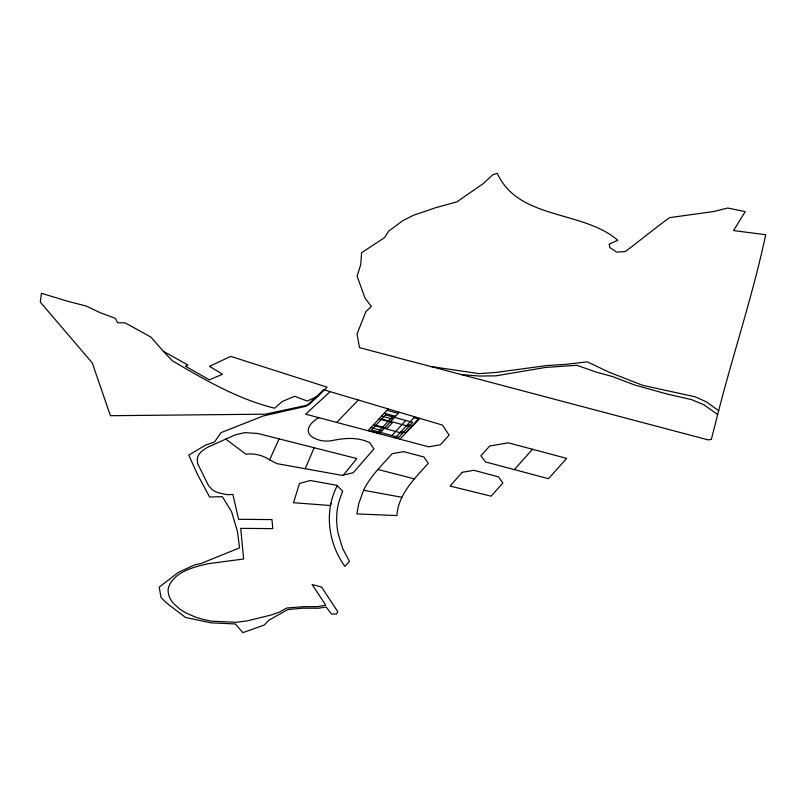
<?xml version="1.0" encoding="UTF-8"?>
<svg xmlns="http://www.w3.org/2000/svg" width="806" height="806" viewBox="0 0 806 806"><rect width="100%" height="100%" fill="white"/><g stroke="black" fill="none" stroke-linecap="round" stroke-linejoin="round"><path stroke-width="1.21" d="M330.954 503.428L330.551 505.523L293.475 502.722L299.51 483.449L310.32 480.517L336.737 485.272L342.671 491.156L339.729 499.246A222.315 116.487 2.1 0 0 336.817 513.926L336.686 518.863A251.583 131.821 2.1 0 0 338.177 533.723L342.681 548.493L349.431 561.379L344.867 566.376C328.254 543.335 323.821 511.387 337.24 485.776M718.65 410.717L711.325 439.431L708.061 439.864L359.506 347.638L357.028 333.946L365.924 311.6L371.365 306.431L364.987 298.059L357.108 276.115L360.796 264.378L361.592 252.731L384.583 237.609L388.653 231.11L403.06 220.542L413.397 215.283L435.754 207.686L456.77 201.923L482.965 183.818L492.768 174.771L497.332 173.35C518.429 220.088 582.96 210.094 617.739 240.259L609.215 244.117L609.759 247.462L616.671 252.147L625.305 251.532C640.155 240.389 654.613 228.551 669.464 217.67L713.925 211.474L727.747 208.049L745.218 211.615L733.571 230.566L765.7 234.737C753.076 294.21 733.772 351.91 718.65 410.717L706.419 401.902L695.346 396.844L642.755 385.359L609.175 372.231L587.393 361.844L565.207 364.413L546.73 365.551L496.204 372.422L479.107 373.631L431.109 366.549M363.607 490.28L358.751 503.599L356.856 513.916L396.915 515.568C398.245 494.169 414.828 478.28 428.258 463.369L423.976 457.022L403.766 451.662L392.139 453.657C382.004 465.264 370.327 476.155 363.607 490.28L401.912 497.292M305.222 468.729L314.128 447.763M318.844 417.679C309.343 422.908 302.441 433.003 315.206 438.585C319.841 440.963 325.201 441.345 330.309 440.942C343.497 438.142 357.048 436.56 369.742 442.706L373.934 448.962L353.26 472.699L342.197 475.389L277.022 463.651L269.647 459.873L279.088 438.887M343.306 475.127L356.867 458.564L257.87 433.507L244.873 432.631L235.443 434.766L207.374 447.37L201.258 451.572L198.639 454.856L197.238 458.382L197.682 463.803L208.563 485.665L212.351 489.796A22.487 11.788 2.1 0 0 218.799 492.919L226.949 494.612L232.914 494.501L238.566 519.296L272.005 519.588L272.73 528.615L240.732 528.363L243.634 559.011L208.23 563.686C193.359 567.071 173.24 572.048 168.303 588.189A57.558 30.165 2.1 0 0 168.726 594.878L169.492 597.095A55.987 29.338 2.1 0 0 173.582 603.533L180.171 609.427L185.833 612.913L195.918 617.265L203.475 619.512L211.494 621.174L235.987 622.292L246.545 621.023L271.239 614.988L279.501 612.046L286.805 608.006L303.983 606.656L317.735 606.626L325.725 605.175L312.134 584.511L321.604 587.111L337.795 611.754L336.475 614.021L331.498 614.041L326.198 607.019L318.38 608.248L302.784 608.177L287.843 609.548L269.053 620.116L264.197 625.053L242.888 632.65L235.292 623.955L210.688 622.806L185.501 617.456L166.872 603.22L161.119 597.78L159.185 587.151L178.116 572.512L194.689 564.865L201.137 563.465L239.584 547.828L237.377 531.265L231.544 511.659L222.345 496.687L209.6 497.03L197.52 474.472L188.755 455.118L205.47 445.144L214.527 441.97L221.056 432.631L263.028 416.027L306.109 406.244L323.72 389.741L442.474 425.094L449.113 435.119L440.288 444.831L428.641 446.806L305.625 414.173L330.148 391.666M514.359 469.606L548.483 478.714L566.648 458.402L508.334 442.806L489.746 446.02L480.88 455.783L485.544 461.949L514.359 469.606L532.494 449.274M368.01 430.726L388.21 408.944M378.397 431.825L392.361 416.773M379.324 433.719L399.252 412.239M391.867 435.542L405.831 420.48M395.172 437.92L414.727 416.833M336.707 422.404L358.297 400.028M399.877 439.169L419.946 418.395M318.299 395.948L327.095 387.162L230.728 356.383L209.5 366.327L222.516 374.236L209.379 379.848L185.43 366.196L188.01 365.037L163.336 351.305L150.823 337.019L125.232 322.914L117.636 322.722L115.419 318.38L100.317 312.738L85.849 305.917L67.382 301.192L41.418 293.273L40.3 302.109L92.267 362.932L110.432 415.705L265.315 414.173L308.617 404.884L318.299 395.948L307.267 401.045L294.653 396.27L282.07 401.6L274.645 408.189C237.992 399.252 204.603 379.767 172.363 360.766L163.336 351.305M461.526 374.548L479.328 376.059L495.861 375.848L545.571 367.435L576.905 365.289L596.561 372.231L612.61 376.593L634.624 384.996L666.834 393.973L691.467 399.605L703.809 404.723L717.672 414.526M377.903 469.465L414.435 478.875M386.951 410.294L398.184 413.397M413.901 417.73L418.395 418.959L405.599 432.751L401.106 431.522M384.291 413.176L395.514 416.269M381.621 416.047L392.854 419.14M407.504 424.621L411.997 425.86M381.732 418.959L408.894 426.445M378.961 418.919L392.431 422.636L387.102 428.379L373.621 424.661M375.334 425.86L402.496 433.346M370.962 427.543L382.185 430.636M368.292 430.414L379.525 433.507M225.791 439.079L245.85 454.191C254.091 453.174 262.796 455.178 269.647 459.873M462.261 472.296L450.04 486.058L491.106 496.164L502.863 483.076L498.491 476.86L473.898 470.311L462.261 472.296M385.52 414.878L371.556 429.941L398.708 437.426L412.672 422.364L385.52 414.878"/></g></svg>
